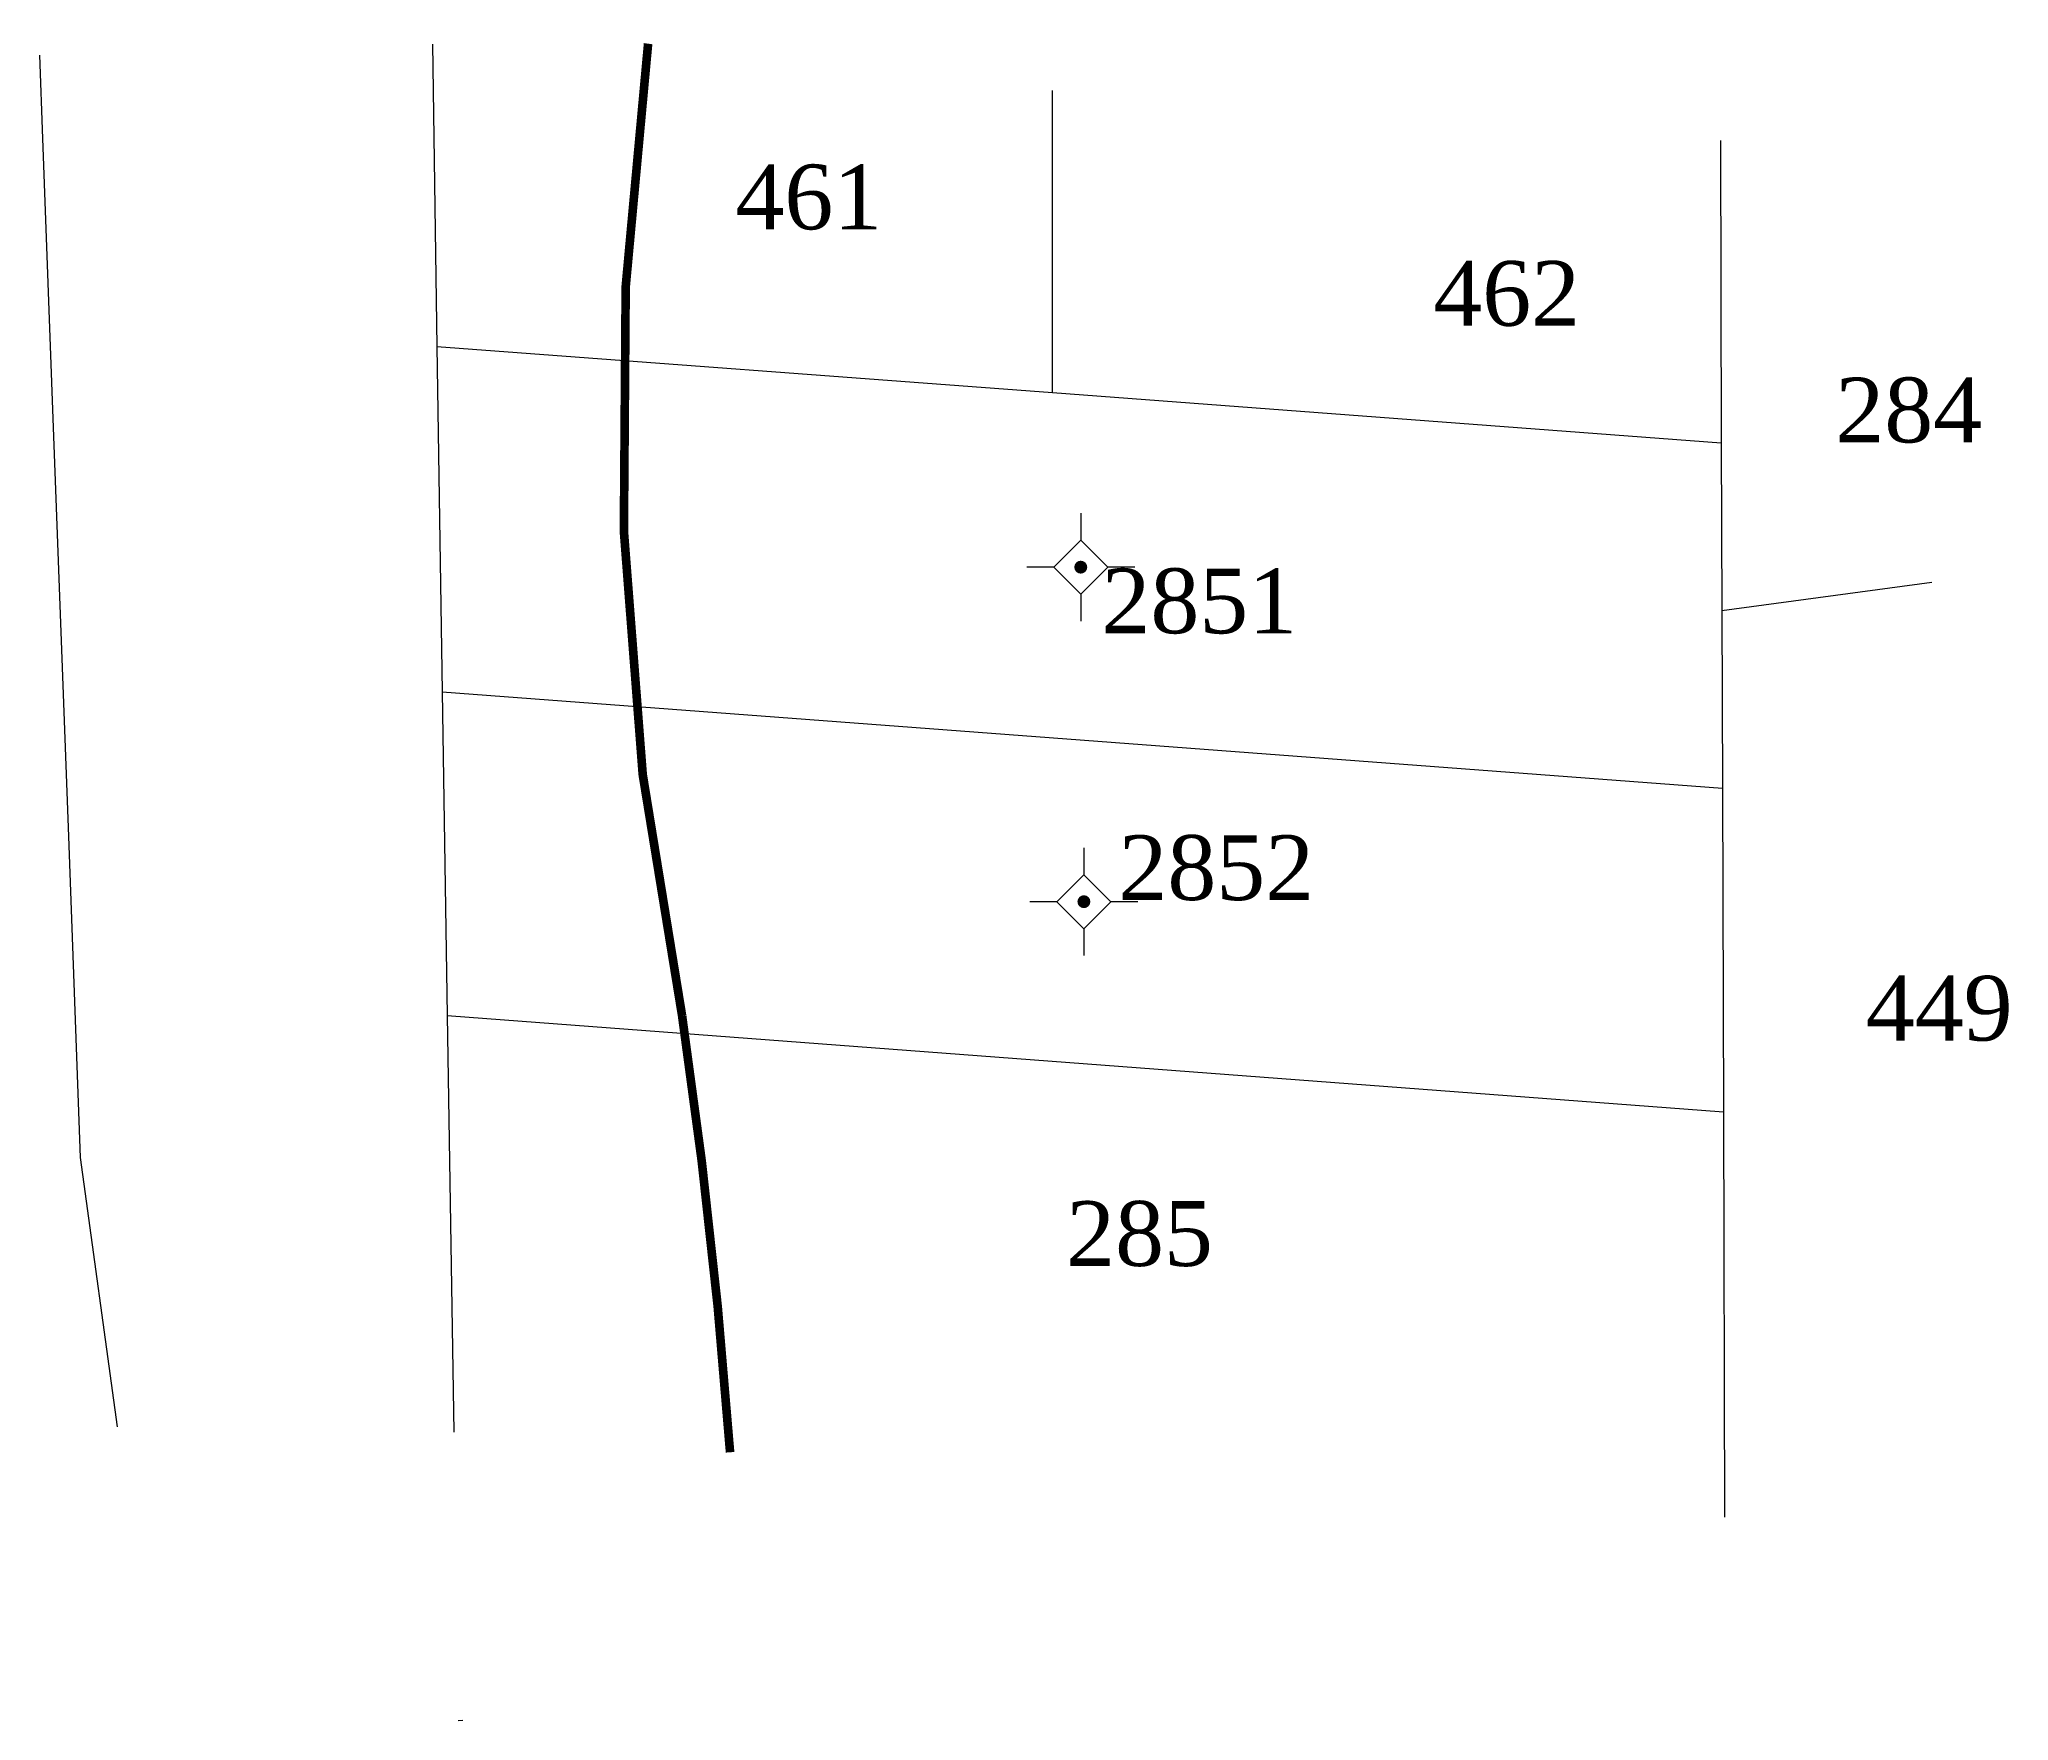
# Model space of a CAD drawing. Header units: metres. Extents: x 551062.3 to 551107.9, y 1839183.1 to 1839222.1.
import ezdxf
from ezdxf.enums import TextEntityAlignment as Align

# ---------------------------------------------------------------- set-up
doc = ezdxf.new("R2010")
doc.units = ezdxf.units.M
doc.header["$MEASUREMENT"] = 0
doc.linetypes.add('{qui hoach}', pattern=[1.31, 0.01, -1.3])
for name, color, linetype, lineweight in [('Level 10', 7, 'Continuous', 0), ('Level 11', 7, 'Continuous', 0), ('Level 15', 7, 'Continuous', 0), ('Level 16', 7, 'Continuous', 0), ('Level 30', 7, 'Continuous', 0)]:
    doc.layers.add(name, color=color, linetype=linetype, lineweight=lineweight)
doc.styles.add('Style-Vntime', font='Vntime.shx')

# ---------------------------------------------------------------- blocks, each defined once
blk = doc.blocks.new('CENTRD')
at = {"layer": 'Level 11', "linetype": 'Continuous', "lineweight": 0}
h = blk.add_hatch(color=1, dxfattribs=at)
edge = h.paths.add_edge_path()
edge.add_arc((0, 0), 0.15, 0, 360)
at = {"layer": 'Level 11', "color": 1, "linetype": 'Continuous', "lineweight": 0}
for p, q in [((0, 1.25), (0, 0.625)), ((0, 0.625), (-0.625, 0)), ((0.625, 0), (0, 0.625)), ((-0.625, 0), (-1.25, 0)), ((-0.625, 0), (0, -0.625)), ((0, -0.625), (0.625, 0)), ((1.25, 0), (0.625, 0)), ((0, -0.625), (0, -1.25))]:
    blk.add_line(p, q, dxfattribs=at)

msp = doc.modelspace()

# ---------------------------------------------------------------- linework, layer by layer
at = {"layer": 'Level 10', "color": 1, "linetype": 'Continuous', "lineweight": 0}
for p, q in [((551071.46, 1839214.94), (551085.72, 1839213.87)), ((551071.46, 1839214.94), (551071.585, 1839206.941)), ((551085.72, 1839213.87), (551101.2, 1839212.71)), ((551101.2, 1839212.71), (551101.213, 1839208.82)), ((551101.21, 1839208.82), (551101.213, 1839208.82)), ((551101.213, 1839208.82), (551101.227, 1839204.71)), ((551071.585, 1839206.941), (551101.227, 1839204.71)), ((551071.585, 1839206.941), (551071.702, 1839199.442)), ((551101.227, 1839204.71), (551101.252, 1839197.21)), ((551071.702, 1839199.442), (551101.252, 1839197.21))]:
    msp.add_line(p, q, dxfattribs=at)
at = {"layer": 'Level 16', "color": 250, "linetype": 'Continuous', "lineweight": 0}
for p, q in [((551071.36, 1839221.94), (551071.46, 1839214.94)), ((551085.72, 1839213.87), (551085.72, 1839220.87)), ((551101.18, 1839219.71), (551101.2, 1839212.71)), ((551101.213, 1839208.82), (551106.079, 1839209.476)), ((551071.702, 1839199.442), (551071.853, 1839189.789)), ((551101.252, 1839197.21), (551101.28, 1839187.82)), ((551071.958, 1839183.108), (551072.06, 1839183.12))]:
    msp.add_line(p, q, dxfattribs=at)
at = {"layer": 'Level 16', "color": 250, "linetype": 'Continuous', "lineweight": 0, "flags": 128}
msp.add_lwpolyline([(551062.258, 1839221.684), (551062.329, 1839219.76), (551062.579, 1839213.061), (551062.93, 1839203.59), (551063.2, 1839196.15), (551064.059, 1839189.912)], dxfattribs=at)
at = {"layer": 'Level 30', "color": 5, "linetype": '{qui hoach}', "lineweight": 0, "const_width": 0.2, "flags": 128}
for points in [[(551076.353, 1839221.953, 0.084751), (551077.14, 1839199.436)], [(551078.251, 1839189.324, 0.018589), (551077.14, 1839199.436)]]:
    msp.add_lwpolyline(points, format="xyb", dxfattribs=at)

# ---------------------------------------------------------------- block references
at = {"layer": 'Level 11', "color": 1, "linetype": 'Continuous', "lineweight": 0}
for p in [(551086.371, 1839209.827), (551086.444, 1839202.078)]:
    msp.add_blockref('CENTRD', p, dxfattribs=at)

# ---------------------------------------------------------------- texts
at = {"layer": 'Level 15', "color": 3, "linetype": '{qui hoach}', "lineweight": 0, "style": 'Style-Vntime'}
for s, p in [('2851', (551089.116, 1839209.046)), ('2852', (551089.509, 1839202.867))]:
    msp.add_text(s, height=1.5, dxfattribs=at).set_placement(p, align=Align.MIDDLE_CENTER)
at = {"layer": 'Level 16', "color": 5, "linetype": 'Continuous', "lineweight": 0, "style": 'Style-Vntime'}
for s, p in [('461', (551080.075, 1839218.404)), ('462', (551096.234, 1839216.17)), ('284', (551105.543, 1839213.467)), ('449', (551106.249, 1839199.612)), ('285', (551087.732, 1839194.391))]:
    msp.add_text(s, height=1.5, dxfattribs=at).set_placement(p, align=Align.MIDDLE_CENTER)

doc.saveas('drawing.dxf')
